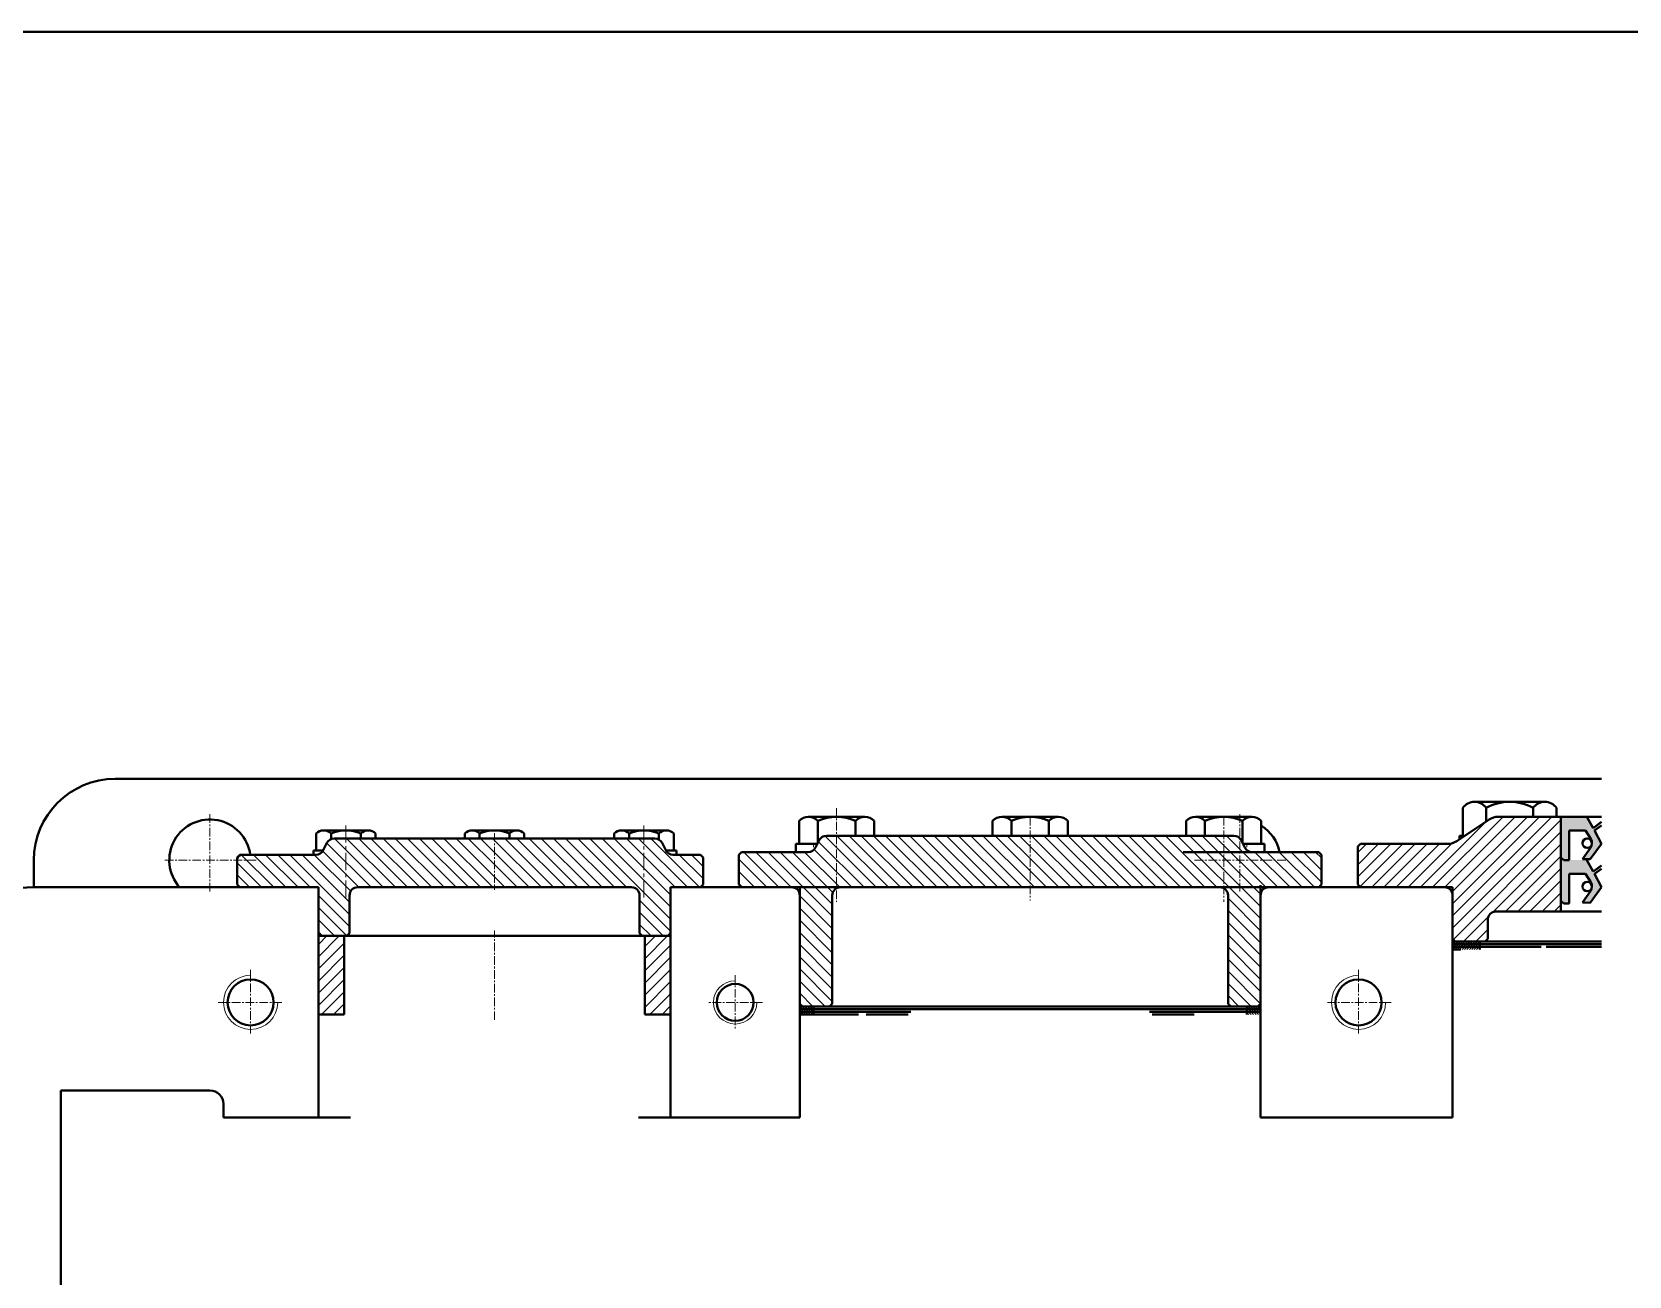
# Model space of a CAD drawing. Header units: millimetres. Extents: x -11382 to 23553, y -372 to 10786.
# Drawn here: x 10807 to 11397, y 5316 to 5775 of the extents above; entities that cross this region are included whole.
import ezdxf

# ---------------------------------------------------------------- set-up
doc = ezdxf.new("R2010")
doc.units = ezdxf.units.MM
doc.header["$LTSCALE"] = 0.2
doc.linetypes.add('CENTER', pattern=[50.800000000000004, 31.75, -6.35, 6.35, -6.35])
doc.linetypes.add('HIDDEN', pattern=[9.524999999999999, 6.35, -3.175])
for name, color, linetype, lineweight in [('đướng nét đứt', 4, 'HIDDEN', 20), ('đường bao thấy', 7, 'Continuous', 40), ('đường mặt cắt', 160, 'Continuous', 15), ('đường nét mảnh', 220, 'Continuous', 15), ('đường nét tâm', 137, 'CENTER', 15)]:
    doc.layers.add(name, color=color, linetype=linetype, lineweight=lineweight)
pattern_1 = [(45, (10977.93623149958, 5427.154061372036), (2.245064030267288, -2.245064030267288), [])]
pattern_2 = [(315, (8977.25673246475, 9650.859872318022), (2.245064030267289, 2.245064030267288), [])]
pattern_3 = [(315, (10690.53190029877, 10831.54654516012), (2.245064030267289, 2.245064030267288), [])]
pattern_4 = [(315, (11095.43105905749, -2246.557451877159), (-0.4490128060534577, -0.4490128060534576), [])]
pattern_5 = [(45, (11095.43105905749, -2246.557451877159), (0.4490128060534576, -0.4490128060534577), [])]
pattern_6 = [(225, (11817.48140394166, -2246.557451877159), (0.4490128060534575, -0.4490128060534578), [])]

msp = doc.modelspace()

# ---------------------------------------------------------------- hatches: boundary and pattern name
at = {"layer": 'đường bao thấy', "ltscale": 0.5}
h = msp.add_hatch(color=2, dxfattribs=at)
edge = h.paths.add_edge_path()
edge.add_line((11371.45623149958, 5485.65406137204), (11371.45623149958, 5470.654061372041))
edge.add_line((11371.45623149958, 5470.654061372041), (11372.45623149958, 5469.65406137204))
edge.add_line((11372.45623149958, 5469.65406137204), (11374.45623149958, 5469.65406137204))
edge.add_line((11374.45623149958, 5469.65406137204), (11374.45623149958, 5479.65406137204))
edge.add_line((11374.45623149958, 5479.65406137204), (11374.45623149958, 5480.65406137204))
edge.add_line((11374.45623149958, 5480.65406137204), (11380.45623149958, 5480.65406137204))
edge.add_line((11380.45623149958, 5480.65406137204), (11382.42476907368, 5477.555422636573))
edge.add_ellipse((11379.89255519607, 5475.946729726778), major_axis=(-2.121320343560738, 2.121320343560737), ratio=0.999999999999834, start_angle=224.2903238191738, end_angle=257.4274313305442, ccw=False)
edge.add_ellipse((11381.14008891694, 5475.909572118968), major_axis=(-1.239018067916935, 1.239018067916935), ratio=0.9999999999955621, start_angle=221.5879160791876, end_angle=225.0000000000231, ccw=False)
edge.add_ellipse((11379.89255519607, 5475.946729726778), major_axis=(2.121320343562143, 2.121320343562143), ratio=0.9999999999990311, start_angle=279.7758390678189, end_angle=312.297592259725, ccw=False)
edge.add_line((11382.34326044968, 5474.216399191908), (11379.3723193833, 5470.008589913363))
edge.add_line((11379.3723193833, 5470.008589913363), (11382.24868109663, 5469.953256314942))
edge.add_line((11382.24868109663, 5469.953256314942), (11386.45623149958, 5475.626110735641))
edge.add_line((11386.45623149958, 5475.626110735641), (11383.79905740517, 5480.546746343038))
edge.add_line((11383.79905740517, 5480.546746343038), (11386.45623149958, 5482.492301137539))
edge.add_line((11386.45623149958, 5482.492301137539), (11386.45623149958, 5483.731696702446))
edge.add_line((11386.45623149958, 5483.731696702446), (11383.31941882904, 5481.434955610677))
edge.add_line((11383.31941882904, 5481.434955610677), (11381.04107525208, 5485.65406137204))
edge.add_line((11381.04107525208, 5485.65406137204), (11371.45623149958, 5485.65406137204))
h = msp.add_hatch(color=2, dxfattribs=at)
edge = h.paths.add_edge_path()
edge.add_line((11371.45623149958, 5469.654061372039), (11371.45623149958, 5454.65406137204))
edge.add_line((11371.45623149958, 5454.65406137204), (11372.45623149958, 5453.654061372039))
edge.add_line((11372.45623149958, 5453.654061372039), (11374.45623149958, 5453.654061372039))
edge.add_line((11374.45623149958, 5453.654061372039), (11374.45623149958, 5463.654061372039))
edge.add_line((11374.45623149958, 5463.654061372039), (11374.45623149958, 5464.654061372039))
edge.add_line((11374.45623149958, 5464.654061372039), (11380.45623149958, 5464.654061372039))
edge.add_line((11380.45623149958, 5464.654061372039), (11382.42476907368, 5461.555422636572))
edge.add_ellipse((11379.89255519607, 5459.946729726777), major_axis=(-2.121320343560738, 2.121320343560737), ratio=0.999999999999834, start_angle=224.2903238191738, end_angle=257.4274313305442, ccw=False)
edge.add_ellipse((11381.14008891694, 5459.909572118968), major_axis=(-1.239018067916935, 1.239018067916935), ratio=0.9999999999955621, start_angle=221.5879160791876, end_angle=225.0000000000231, ccw=False)
edge.add_ellipse((11379.89255519607, 5459.946729726778), major_axis=(2.121320343562143, 2.121320343562143), ratio=0.9999999999990311, start_angle=279.7758390678189, end_angle=312.297592259725, ccw=False)
edge.add_line((11382.34326044968, 5458.216399191907), (11379.3723193833, 5454.008589913362))
edge.add_line((11379.3723193833, 5454.008589913362), (11382.24868109663, 5453.953256314941))
edge.add_line((11382.24868109663, 5453.953256314941), (11386.45623149958, 5459.62611073564))
edge.add_line((11386.45623149958, 5459.62611073564), (11383.79905740517, 5464.546746343037))
edge.add_line((11383.79905740517, 5464.546746343037), (11386.45623149958, 5466.492301137539))
edge.add_line((11386.45623149958, 5466.492301137539), (11386.45623149958, 5467.731696702445))
edge.add_line((11386.45623149958, 5467.731696702445), (11383.31941882904, 5465.434955610676))
edge.add_line((11383.31941882904, 5465.434955610676), (11381.04107525208, 5469.654061372039))
edge.add_line((11381.04107525208, 5469.654061372039), (11371.45623149958, 5469.654061372039))
at = {"layer": 'đường mặt cắt', "ltscale": 0.5}
h = msp.add_hatch(dxfattribs=at)
h.set_pattern_fill('ANSI31', color=256, style=0)
h.set_pattern_definition([(45, (11095.34051027585, -2999.492541254233), (2.245064030267288, -2.245064030267288), [])])
edge = h.paths.add_edge_path()
edge.add_line((11296.45623149958, 5459.65406137204), (11296.45623149958, 5475.654061372038))
edge.add_line((11296.45623149958, 5475.654061372038), (11329.63957767319, 5475.654061372038))
edge.add_ellipse((11329.63957767318, 5481.654061372038), major_axis=(4.24264068712095, 4.242640687120948), ratio=0.9999999999996062, start_angle=225.0000000000286, end_angle=258.690067526001)
edge.add_line((11332.96777885054, 5476.661759606012), (11344.94468414862, 5484.646363138067))
edge.add_ellipse((11348.27288532597, 5479.65406137204), major_axis=(4.242640687118945, 4.242640687118945), ratio=0.9999999999999843, start_angle=405.00000000000045, end_angle=438.6900675259655, ccw=False)
edge.add_line((11348.27288532597, 5485.65406137204), (11371.45623149958, 5485.654061372039))
edge.add_line((11371.45623149958, 5485.654061372039), (11371.45623149958, 5450.654061372039))
edge.add_line((11371.45623149958, 5450.654061372039), (11347.45623149958, 5450.65406137204))
edge.add_ellipse((11347.45623149958, 5447.65406137204), major_axis=(2.121320343559967, 2.121320343559966), ratio=0.9999999999996946, start_angle=45.00000000000875, end_angle=134.9999999999912)
edge.add_line((11344.45623149958, 5447.65406137204), (11344.45623149958, 5440.654061372038))
edge.add_line((11344.45623149958, 5440.654061372038), (11343.45623149958, 5439.654061372038))
edge.add_line((11343.45623149958, 5439.654061372038), (11332.45623149958, 5439.654061372038))
edge.add_line((11332.45623149958, 5439.654061372038), (11331.45623149958, 5440.654061372037))
edge.add_line((11331.45623149958, 5440.654061372037), (11331.45623149958, 5456.65406137204))
edge.add_ellipse((11328.45623149958, 5456.65406137204), major_axis=(2.121320343559774, 2.121320343559773), ratio=0.9999999999998767, start_angle=314.9999999999965, end_angle=405.0000000000035)
edge.add_line((11328.45623149958, 5459.65406137204), (11296.45623149958, 5459.65406137204))
h = msp.add_hatch(dxfattribs=at)
h.set_pattern_fill('ANSI31', color=256, style=0)
h.set_pattern_definition(pattern_2)
edge = h.paths.add_edge_path()
edge.add_ellipse((10927.43623149958, 5456.654061372038), major_axis=(-2.121320343560001, 2.121320343560001), ratio=0.9999999999996624, start_angle=-45.00000000000967, end_angle=45.00000000000099)
edge.add_line((10924.43623149958, 5456.654061372039), (10924.43623149958, 5442.654061372039))
edge.add_line((10924.43623149958, 5442.654061372038), (10923.43623149958, 5441.654061372038))
edge.add_line((10923.43623149958, 5441.654061372038), (10913.93623149958, 5441.654061372038))
edge.add_line((10913.93623149958, 5441.654061372038), (10912.93623149958, 5442.654061372038))
edge.add_line((10912.93623149958, 5442.654061372038), (10912.93623149958, 5459.654061372038))
edge.add_line((10912.93623149958, 5459.654061372038), (10883.93623149958, 5459.654061372038))
edge.add_line((10883.93623149958, 5459.654061372038), (10882.93623149958, 5460.654061372038))
edge.add_line((10882.93623149958, 5460.654061372038), (10882.93623149958, 5469.654061372037))
edge.add_ellipse((10884.93623149958, 5469.654061372037), major_axis=(-1.414213562373334, 1.414213562373334), ratio=0.9999999999996624, start_angle=-45.00000000000972, end_angle=45.00000000000972, ccw=False)
edge.add_line((10884.93623149958, 5471.654061372037), (10912.08212953333, 5471.654061372037))
edge.add_ellipse((10912.08212953333, 5474.654061372037), major_axis=(2.121320343560479, 2.121320343560479), ratio=0.9999999999996158, start_angle=225.0000000000283, end_angle=288.4349488229232)
edge.add_line((10914.76541110633, 5473.312420585537), (10916.10705189283, 5475.995702158538))
edge.add_ellipse((10918.79033346583, 5474.654061372038), major_axis=(-2.121320343559686, 2.121320343559686), ratio=0.9999999999996643, start_angle=-45.00000000000961, end_angle=18.434948822927822, ccw=False)
edge.add_line((10918.79033346583, 5477.654061372038), (10977.93623149958, 5477.654061372038))
edge.add_line((10977.93623149958, 5477.654061372038), (10977.93623149958, 5459.654061372038))
edge.add_line((10977.93623149958, 5459.654061372038), (10927.43623149958, 5459.654061372038))
h = msp.add_hatch(dxfattribs=at)
h.set_pattern_fill('ANSI31', color=256, style=0)
h.set_pattern_definition(pattern_2)
edge = h.paths.add_edge_path()
edge.add_line((11054.93623149958, 5459.654061372038), (11054.93623149958, 5471.654061372038))
edge.add_line((11054.93623149958, 5471.654061372038), (11043.79033346583, 5471.654061372037))
edge.add_ellipse((11043.79033346583, 5474.654061372038), major_axis=(-2.121320343560237, 2.121320343560237), ratio=0.9999999999998814, start_angle=71.56505117708781, end_angle=134.9999999999793, ccw=False)
edge.add_line((11041.10705189283, 5473.312420585537), (11039.76541110633, 5475.995702158538))
edge.add_ellipse((11037.08212953333, 5474.654061372038), major_axis=(2.121320343559638, 2.121320343559637), ratio=0.999999999999985, start_angle=341.5650511770777, end_angle=405.0000000000004)
edge.add_line((11037.08212953333, 5477.654061372038), (10977.93623149958, 5477.654061372038))
edge.add_line((10977.93623149958, 5477.654061372038), (10977.93623149958, 5459.654061372038))
edge.add_line((10977.93623149958, 5459.654061372038), (11028.43623149958, 5459.654061372038))
edge.add_ellipse((11028.43623149958, 5456.654061372038), major_axis=(-2.12132034355974, 2.121320343559738), ratio=0.9999999999999089, start_angle=225.0000000000026, end_angle=314.9999999999974, ccw=False)
edge.add_line((11031.43623149958, 5456.654061372038), (11031.43623149958, 5442.654061372038))
edge.add_line((11031.43623149958, 5442.654061372038), (11032.43623149958, 5441.654061372038))
edge.add_line((11032.43623149958, 5441.654061372038), (11041.93623149958, 5441.654061372038))
edge.add_line((11041.93623149958, 5441.654061372038), (11042.93623149958, 5442.654061372039))
edge.add_line((11042.93623149958, 5442.654061372039), (11042.93623149958, 5459.654061372038))
edge.add_line((11042.93623149958, 5459.654061372038), (11054.93623149958, 5459.654061372038))
h = msp.add_hatch(dxfattribs=at)
h.set_pattern_fill('ANSI31', color=256, style=0)
h.set_pattern_definition(pattern_3)
edge = h.paths.add_edge_path()
edge.add_ellipse((11100.44033346583, 5475.654061372039), major_axis=(-2.121320343559686, 2.121320343559686), ratio=0.9999999999996642, start_angle=-45.00000000000963, end_angle=18.43494882292777)
edge.add_line((11097.75705189283, 5476.995702158539), (11096.41541110633, 5474.312420585539))
edge.add_ellipse((11093.73212953333, 5475.654061372039), major_axis=(2.121320343560479, 2.121320343560479), ratio=0.9999999999996154, start_angle=225.000000000011, end_angle=288.43494882292316, ccw=False)
edge.add_line((11093.73212953333, 5472.654061372039), (11069.08623149958, 5472.654061372036))
edge.add_line((11069.08623149958, 5472.654061372036), (11068.08623149958, 5471.654061372039))
edge.add_line((11068.08623149958, 5471.654061372039), (11068.08623149958, 5460.654061372039))
edge.add_line((11068.08623149958, 5460.654061372039), (11069.08623149958, 5459.654061372039))
edge.add_line((11069.08623149958, 5459.654061372039), (11087.58623149958, 5459.654061372039))
edge.add_ellipse((11087.58623149958, 5456.654061372039), major_axis=(-2.121320343559967, 2.121320343559966), ratio=0.9999999999996946, start_angle=225.0000000000088, end_angle=314.99999999999125, ccw=False)
edge.add_line((11090.58623149958, 5456.654061372039), (11090.58623149958, 5416.65406137204))
edge.add_line((11090.58623149958, 5416.65406137204), (11091.58623149958, 5415.65406137204))
edge.add_line((11091.58623149958, 5415.65406137204), (11101.58623149958, 5415.65406137204))
edge.add_line((11101.58623149958, 5415.65406137204), (11102.58623149958, 5416.654061372036))
edge.add_line((11102.58623149958, 5416.654061372036), (11102.58623149958, 5456.65406137204))
edge.add_ellipse((11105.58623149958, 5456.65406137204), major_axis=(-2.121320343559774, 2.121320343559773), ratio=0.9999999999998767, start_angle=-45.000000000003524, end_angle=45.000000000003524, ccw=False)
edge.add_line((11105.58623149958, 5459.65406137204), (11175.58623149958, 5459.654061372039))
edge.add_line((11175.58623149958, 5459.654061372039), (11175.58623149958, 5478.654061372039))
edge.add_line((11175.58623149958, 5478.654061372039), (11100.44033346583, 5478.654061372039))
h = msp.add_hatch(dxfattribs=at)
h.set_pattern_fill('ANSI31', color=256, style=0)
h.set_pattern_definition(pattern_3)
edge = h.paths.add_edge_path()
edge.add_line((11175.58623149958, 5478.654061372038), (11175.58623149958, 5459.654061372039))
edge.add_line((11175.58623149958, 5459.654061372039), (11245.58623149958, 5459.654061372038))
edge.add_ellipse((11245.58623149958, 5456.654061372038), major_axis=(-2.121320343559967, 2.121320343559966), ratio=0.9999999999996946, start_angle=225.0000000000088, end_angle=314.99999999999125, ccw=False)
edge.add_line((11248.58623149958, 5456.654061372038), (11248.58623149958, 5416.65406137204))
edge.add_line((11248.58623149958, 5416.65406137204), (11249.58623149958, 5415.65406137204))
edge.add_line((11249.58623149958, 5415.65406137204), (11259.58623149958, 5415.65406137204))
edge.add_line((11259.58623149958, 5415.65406137204), (11260.58623149958, 5416.65406137204))
edge.add_line((11260.58623149958, 5416.65406137204), (11260.58623149958, 5456.654061372039))
edge.add_ellipse((11263.58623149958, 5456.654061372039), major_axis=(-2.121320343559774, 2.121320343559773), ratio=0.9999999999998767, start_angle=-45.000000000003524, end_angle=45.000000000003524, ccw=False)
edge.add_line((11263.58623149958, 5459.654061372039), (11282.08623149956, 5459.654061372039))
edge.add_line((11282.08623149956, 5459.654061372039), (11283.08623149956, 5460.654061372039))
edge.add_line((11283.08623149956, 5460.654061372039), (11283.08623149956, 5471.654061372039))
edge.add_line((11283.08623149956, 5471.654061372039), (11282.08623149956, 5472.654061372038))
edge.add_line((11282.08623149956, 5472.654061372038), (11257.44033346583, 5472.654061372039))
edge.add_ellipse((11257.44033346583, 5475.654061372039), major_axis=(-2.121320343560479, 2.121320343560479), ratio=0.9999999999996158, start_angle=71.56505117707678, end_angle=134.999999999989, ccw=False)
edge.add_line((11254.75705189283, 5474.312420585539), (11253.41541110633, 5476.995702158539))
edge.add_ellipse((11250.73212953333, 5475.654061372039), major_axis=(2.121320343559885, 2.121320343559885), ratio=0.9999999999999671, start_angle=341.5650511770696, end_angle=405.0000000000009)
edge.add_line((11250.73212953333, 5478.654061372039), (11175.58623149958, 5478.654061372038))
h = msp.add_hatch(dxfattribs=at)
h.set_pattern_fill('ANSI31', color=256, style=0)
h.set_pattern_definition(pattern_1)
h.paths.add_polyline_path([(10912.93623149958, 5441.654061372036), (10922.43623149958, 5441.654061372036), (10922.43623149958, 5412.654061372036), (10912.93623149958, 5412.654061372036)])
h = msp.add_hatch(dxfattribs=at)
h.set_pattern_fill('ANSI31', color=256, style=0)
h.set_pattern_definition(pattern_1)
h.paths.add_polyline_path([(11042.93623149958, 5441.654061372036), (11033.43623149958, 5441.654061372036), (11033.43623149958, 5412.654061372037), (11042.93623149958, 5412.654061372036)])
h = msp.add_hatch(dxfattribs=at)
h.set_pattern_fill('ANSI31', color=256, scale=0.2, angle=90, style=0)
h.set_pattern_definition(pattern_6)
h.paths.add_polyline_path([(11331.45623149958, 5439.654061372048), (11331.45623149958, 5438.654061372047), (11341.45623149958, 5438.654061372048), (11341.45623149958, 5439.654061372048)])
h = msp.add_hatch(dxfattribs=at)
h.set_pattern_fill('ANSI31', color=256, scale=0.2, style=0)
h.set_pattern_definition([(135, (11817.48140394166, -2246.557451877159), (-0.4490128060534578, -0.4490128060534575), [])])
h.paths.add_polyline_path([(11331.45623149958, 5438.654061372047), (11331.45623149958, 5437.654061372048), (11341.45623149958, 5437.654061372047), (11341.45623149958, 5438.654061372048)])
h = msp.add_hatch(dxfattribs=at)
h.set_pattern_fill('ANSI31', color=256, scale=0.2, angle=90, style=0)
h.set_pattern_definition(pattern_6)
h.paths.add_polyline_path([(11331.45623149958, 5437.654061372047), (11331.45623149958, 5436.654061372048), (11334.45623149958, 5436.654061372046), (11341.45623149958, 5436.654061372045), (11341.45623149958, 5437.654061372047)])
h = msp.add_hatch(dxfattribs=at)
h.set_pattern_fill('ANSI31', color=256, scale=0.2, angle=90, style=0)
h.set_pattern_definition(pattern_4)
h.paths.add_polyline_path([(11095.58623149958, 5415.654061372042), (11095.58623149958, 5414.654061372044), (11090.58623149958, 5414.654061372044), (11090.58623149958, 5415.654061372044)])
h = msp.add_hatch(dxfattribs=at)
h.set_pattern_fill('ANSI31', color=256, scale=0.2, style=0)
h.set_pattern_definition(pattern_5)
h.paths.add_polyline_path([(11095.58623149958, 5414.654061372043), (11095.58623149958, 5413.654061372044), (11090.58623149958, 5413.654061372043), (11090.58623149958, 5414.654061372044)])
h = msp.add_hatch(dxfattribs=at)
h.set_pattern_fill('ANSI31', color=256, scale=0.2, angle=90, style=0)
h.set_pattern_definition(pattern_4)
h.paths.add_polyline_path([(11095.58623149958, 5413.654061372044), (11095.58623149958, 5412.654061372044), (11090.58623149958, 5412.654061372044), (11090.58623149958, 5413.654061372044)])
h = msp.add_hatch(dxfattribs=at)
h.set_pattern_fill('ANSI31', color=256, scale=0.2, angle=90, style=0)
h.set_pattern_definition(pattern_4)
h.paths.add_polyline_path([(11255.58623149958, 5414.654061372042), (11255.58623149958, 5415.654061372043), (11260.58623149958, 5415.654061372044), (11260.58623149958, 5414.654061372044)])
h = msp.add_hatch(dxfattribs=at)
h.set_pattern_fill('ANSI31', color=256, scale=0.2, style=0)
h.set_pattern_definition(pattern_5)
h.paths.add_polyline_path([(11260.58623149958, 5414.654061372044), (11260.58623149958, 5413.654061372044), (11255.58623149958, 5413.654061372044), (11255.58623149958, 5414.654061372043)])
h = msp.add_hatch(dxfattribs=at)
h.set_pattern_fill('ANSI31', color=256, scale=0.2, angle=90, style=0)
h.set_pattern_definition(pattern_4)
h.paths.add_polyline_path([(11260.58623149958, 5413.654061372044), (11260.58623149958, 5412.654061372044), (11255.58623149958, 5412.654061372044), (11255.58623149958, 5413.654061372044)])

# ---------------------------------------------------------------- linework, layer by layer
at = {"layer": 'đướng nét đứt'}
for p, q in [((11095.66844659974, 5475.654061372038), (11095.66844659974, 5473.362625966374)), ((11255.50401639942, 5475.654061372038), (11255.50401639942, 5473.362625966374))]:
    msp.add_line(p, q, dxfattribs=at)
at = {"layer": 'đường bao thấy', "ltscale": 0.5}
for p, q in [((11386.45623149958, 5499.654061372039), (10837.93623149958, 5499.654061372038)), ((11344.94468414862, 5484.646363138067), (11332.96777885054, 5476.661759606012)), ((11348.27288532597, 5485.65406137204), (11386.45623149958, 5485.65406137204)), ((11371.45623149958, 5485.65406137204), (11371.45623149958, 5450.654061372042)), ((11371.45623149958, 5485.65406137204), (11371.45623149958, 5470.65406137204)), ((11374.45623149958, 5479.65406137204), (11374.45623149958, 5480.65406137204)), ((11374.45623149958, 5480.65406137204), (11380.45623149958, 5480.65406137204)), ((11380.45623149958, 5480.65406137204), (11382.42476907368, 5477.555422636573)), ((11381.04107525208, 5485.65406137204), (11383.31941882904, 5481.434955610676)), ((11383.31941882904, 5481.434955610676), (11386.45623149958, 5483.731696702447)), ((11383.79905740517, 5480.54674634304), (11386.45623149958, 5482.492301137541)), ((10916.10705189283, 5475.995702158538), (10914.76541110633, 5473.312420585537)), ((10918.79033346583, 5477.654061372038), (10977.93623149958, 5477.654061372038)), ((11037.08212953333, 5477.654061372038), (10977.93623149958, 5477.654061372038)), ((11039.76541110633, 5475.995702158538), (11041.10705189283, 5473.312420585537)), ((11097.75705189283, 5476.99570215854), (11096.41541110633, 5474.312420585539)), ((11250.73212953333, 5478.654061372039), (11100.44033346583, 5478.654061372039)), ((11253.41541110633, 5476.995702158539), (11254.75705189283, 5474.312420585539)), ((11296.45623149958, 5474.654061372039), (11297.45623149958, 5475.654061372039)), ((11297.45623149958, 5475.654061372039), (11329.63957767319, 5475.654061372038)), ((11374.45623149958, 5469.65406137204), (11374.45623149958, 5479.65406137204)), ((11386.45623149958, 5475.626110735641), (11382.24868109663, 5469.953256314942)), ((11383.79905740517, 5480.546746343039), (11386.45623149958, 5475.626110735641)), ((10807.93623149958, 5469.654061372038), (10807.93623149958, 5459.654061372038)), ((10882.93623149958, 5470.654061372037), (10883.93623149958, 5471.654061372037)), ((10882.93623149958, 5470.654061372037), (10882.93623149958, 5460.654061372038)), ((10883.93623149958, 5471.654061372037), (10912.08212953333, 5471.654061372037)), ((11053.93623149958, 5471.654061372037), (11043.79033346583, 5471.654061372037)), ((11053.93623149958, 5471.654061372037), (11054.93623149958, 5470.654061372037)), ((11054.93623149958, 5470.654061372037), (11054.93623149958, 5460.654061372038)), ((11069.08623149958, 5472.654061372039), (11068.08623149958, 5471.654061372039)), ((11068.08623149958, 5471.654061372039), (11068.08623149958, 5460.654061372039)), ((11093.73212953333, 5472.654061372039), (11069.08623149958, 5472.654061372037)), ((11282.08623149956, 5472.654061372039), (11257.44033346583, 5472.654061372039)), ((11283.08623149956, 5471.65406137204), (11282.08623149956, 5472.65406137204)), ((11283.08623149956, 5471.65406137204), (11283.08623149956, 5460.654061372039)), ((11296.45623149958, 5474.654061372039), (11296.45623149958, 5460.654061372039)), ((11372.45623149958, 5469.65406137204), (11371.45623149958, 5470.65406137204)), ((11371.45623149958, 5469.654061372039), (11371.45623149958, 5454.654061372039)), ((11372.45623149958, 5469.65406137204), (11374.45623149958, 5469.65406137204)), ((11382.34326044968, 5474.216399191908), (11379.3723193833, 5470.008589913365)), ((11379.3723193833, 5470.008589913365), (11382.24868109663, 5469.953256314942)), ((11381.04107525208, 5469.654061372039), (11383.31941882904, 5465.434955610675)), ((11374.45623149958, 5463.654061372039), (11374.45623149958, 5464.654061372039)), ((11374.45623149958, 5464.654061372039), (11380.45623149958, 5464.654061372039)), ((11374.45623149958, 5453.654061372039), (11374.45623149958, 5463.654061372039)), ((11380.45623149958, 5464.654061372039), (11382.42476907368, 5461.555422636572)), ((11383.31941882904, 5465.434955610675), (11386.45623149958, 5467.731696702446)), ((11383.79905740517, 5464.546746343039), (11386.45623149958, 5466.49230113754)), ((11383.79905740517, 5464.546746343038), (11386.45623149958, 5459.62611073564)), ((10912.93623149958, 5459.654061372038), (10807.93623149958, 5459.654061372038)), ((10883.93623149958, 5459.654061372038), (10882.93623149958, 5460.654061372038)), ((10883.93623149958, 5459.654061372038), (10912.93623149958, 5459.654061372038)), ((10912.93623149958, 5459.654061372038), (10912.93623149958, 5374.654061372038)), ((10912.93623149958, 5459.654061372038), (10912.93623149958, 5442.654061372038)), ((11028.43623149958, 5459.654061372038), (10927.43623149958, 5459.654061372038)), ((11028.43623149958, 5459.654061372038), (10927.43623149958, 5459.654061372038)), ((11331.45623149958, 5459.654061372038), (11042.93623149958, 5459.654061372038)), ((11042.93623149958, 5459.654061372038), (11042.93623149958, 5374.654061372038)), ((11042.93623149958, 5459.654061372038), (11042.93623149958, 5442.654061372038)), ((11053.93623149958, 5459.654061372038), (11042.93623149958, 5459.654061372038)), ((11053.93623149958, 5459.654061372038), (11054.93623149958, 5460.654061372038)), ((11069.08623149958, 5459.654061372039), (11068.08623149958, 5460.654061372039)), ((11087.58623149958, 5459.654061372039), (11069.08623149958, 5459.654061372039)), ((11090.58623149958, 5459.654061372038), (11090.58623149958, 5374.654061372038)), ((11245.58623149958, 5459.654061372038), (11105.58623149958, 5459.65406137204)), ((11265.06049947889, 5459.654061372039), (11256.31661559865, 5459.654061372039)), ((11260.58623149958, 5455.464438870333), (11260.58623149958, 5460.434356296153)), ((11260.58623149958, 5459.654061372038), (11260.58623149958, 5374.654061372038)), ((11282.08623149956, 5459.654061372039), (11263.58623149958, 5459.654061372039)), ((11283.08623149956, 5460.654061372039), (11282.08623149956, 5459.654061372039)), ((11287.45623149958, 5459.65406137204), (11328.45623149958, 5459.65406137204)), ((11297.45623149958, 5459.654061372039), (11296.45623149958, 5460.654061372039)), ((11331.45623149958, 5459.654061372038), (11331.45623149958, 5374.654061372038)), ((11382.34326044968, 5458.216399191907), (11379.3723193833, 5454.008589913364)), ((11386.45623149958, 5459.62611073564), (11382.24868109663, 5453.953256314941)), ((10924.43623149958, 5456.654061372038), (10924.43623149958, 5442.654061372038)), ((11031.43623149958, 5456.654061372038), (11031.43623149958, 5442.654061372038)), ((11090.58623149958, 5456.654061372039), (11090.58623149958, 5416.65406137204)), ((11102.58623149958, 5456.65406137204), (11102.58623149958, 5416.65406137204)), ((11248.58623149958, 5456.654061372038), (11248.58623149958, 5416.65406137204)), ((11260.58623149958, 5456.654061372039), (11260.58623149958, 5416.65406137204)), ((11331.45623149958, 5456.65406137204), (11331.45623149958, 5440.654061372038)), ((11372.45623149958, 5453.654061372039), (11371.45623149958, 5454.654061372039)), ((11372.45623149958, 5453.654061372039), (11374.45623149958, 5453.654061372039)), ((11379.3723193833, 5454.008589913364), (11382.24868109663, 5453.953256314941)), ((11344.45623149958, 5447.65406137204), (11344.45623149958, 5440.654061372038)), ((11347.45623149958, 5450.65406137204), (11386.45623149958, 5450.65406137204)), ((10912.93623149958, 5442.654061372038), (10913.93623149958, 5441.654061372038)), ((10912.93623149958, 5412.654061372036), (10912.93623149958, 5441.654061372036)), ((10912.93623149958, 5441.654061372036), (11042.93623149958, 5441.654061372036)), ((10913.93623149958, 5441.654061372038), (10923.43623149958, 5441.654061372038)), ((10922.43623149958, 5441.654061372036), (10922.43623149958, 5412.654061372036)), ((10924.43623149958, 5442.654061372038), (10923.43623149958, 5441.654061372038)), ((11031.43623149958, 5442.654061372038), (11032.43623149958, 5441.654061372038)), ((11041.93623149958, 5441.654061372038), (11032.43623149958, 5441.654061372038)), ((11033.43623149958, 5441.654061372036), (11033.43623149958, 5412.654061372036)), ((11041.93623149958, 5441.654061372038), (11042.93623149958, 5442.654061372038)), ((11042.93623149958, 5441.654061372036), (11042.93623149958, 5412.654061372036)), ((11331.45623149958, 5440.654061372038), (11332.45623149958, 5439.654061372038)), ((11331.45623149958, 5439.654061372047), (11386.45623149958, 5439.654061372048)), ((11332.45623149958, 5439.654061372038), (11343.45623149958, 5439.654061372038)), ((11341.45623149958, 5439.654061372048), (11341.45623149958, 5436.654061372045)), ((11344.45623149958, 5440.654061372038), (11343.45623149958, 5439.654061372038)), ((11331.45623149958, 5438.654061372047), (11386.45623149958, 5438.654061372048)), ((11331.45623149958, 5437.654061372047), (11364.12346053736, 5437.654061372046)), ((11334.45623149958, 5436.654061372046), (11331.45623149958, 5436.654061372047)), ((11366.04232635455, 5437.654061372048), (11386.45623149958, 5437.654061372048)), ((11090.58623149958, 5416.65406137204), (11091.58623149958, 5415.65406137204)), ((11102.58623149958, 5416.65406137204), (11101.58623149958, 5415.65406137204)), ((11248.58623149958, 5416.65406137204), (11249.58623149958, 5415.65406137204)), ((11260.58623149958, 5416.65406137204), (11259.58623149958, 5415.65406137204)), ((10922.43623149958, 5412.654061372036), (10912.93623149958, 5412.654061372036)), ((11042.93623149958, 5412.654061372036), (11033.43623149958, 5412.654061372036)), ((11260.58623149958, 5415.654061372044), (11090.58623149958, 5415.654061372044)), ((11090.58623149958, 5414.654061372044), (11090.58623149958, 5415.654061372044)), ((11260.58623149958, 5414.654061372044), (11090.58623149958, 5414.654061372044)), ((11090.58623149958, 5413.654061372044), (11090.58623149958, 5414.654061372044)), ((11260.58623149958, 5414.654061372044), (11090.58623149958, 5414.654061372044)), ((11131.58623149958, 5413.654061372043), (11090.58623149958, 5413.654061372044)), ((11090.58623149958, 5412.654061372044), (11090.58623149958, 5413.654061372044)), ((11131.58623149958, 5413.654061372043), (11090.58623149958, 5413.654061372044)), ((11112.27934538629, 5412.654061372043), (11090.58623149958, 5412.654061372044)), ((11101.58623149958, 5415.65406137204), (11091.58623149958, 5415.65406137204)), ((11095.58623149958, 5414.654061372044), (11095.58623149958, 5415.654061372044)), ((11095.58623149958, 5414.654061372044), (11095.58623149958, 5413.654061372043)), ((11095.58623149958, 5412.654061372044), (11095.58623149958, 5413.654061372044)), ((11130.58623149958, 5412.654061372044), (11115.08398959394, 5412.654061372044)), ((11260.58623149958, 5413.654061372044), (11219.58623149958, 5413.654061372043)), ((11260.58623149958, 5413.654061372044), (11219.58623149958, 5413.654061372043)), ((11236.08847340521, 5412.654061372044), (11220.58623149958, 5412.654061372044)), ((11259.58623149958, 5415.65406137204), (11249.58623149958, 5415.65406137204)), ((11255.58623149958, 5414.654061372044), (11255.58623149958, 5415.654061372044)), ((11255.58623149958, 5413.654061372044), (11255.58623149958, 5414.654061372044)), ((11255.58623149958, 5412.654061372044), (11255.58623149958, 5413.654061372044)), ((11260.58623149958, 5414.654061372044), (11260.58623149958, 5415.654061372044)), ((11260.58623149958, 5413.654061372044), (11260.58623149958, 5414.654061372044)), ((11260.58623149958, 5412.654061372044), (11260.58623149958, 5413.654061372044)), ((10872.93623149958, 5384.654061372038), (10817.93623149958, 5384.654061372038)), ((10817.93623149958, 5384.654061372038), (10817.93623149958, 5269.654061372038)), ((10877.93623149958, 5379.654061372038), (10877.93623149958, 5374.654061372038)), ((10924.76856647229, 5374.654061372037), (10877.93623149958, 5374.654061372038)), ((11090.58623149958, 5374.654061372038), (11031.10389652687, 5374.654061372038)), ((11331.45623149958, 5374.654061372037), (11260.58623149958, 5374.654061372038))]:
    msp.add_line(p, q, dxfattribs=at)
at = {"layer": 'đường bao thấy'}
for p, q in [((11335.19102658947, 5488.951936597501), (11335.19102658947, 5478.654061372039)), ((11365.50191572192, 5491.154061372041), (11339.52115360839, 5491.154061372041)), ((11343.85128062731, 5488.951936597501), (11343.85128062731, 5483.917427457195)), ((11361.171788703, 5488.951936597501), (11361.171788703, 5485.654061372038)), ((11369.83204274085, 5488.951936597501), (11369.83204274085, 5485.654061372037)), ((10931.33689923286, 5480.654061372037), (10914.88241656095, 5480.654061372037)), ((10986.16347283553, 5480.654061372033), (10969.70899016363, 5480.654061372033)), ((11024.86331909618, 5480.654061372037), (11041.31780176808, 5480.654061372037)), ((11090.31204013919, 5484.18704982801), (11090.31204013919, 5475.654061372036)), ((11114.56075144515, 5485.654061372039), (11093.77614175433, 5485.654061372037)), ((11097.24024336946, 5484.187049828011), (11097.24024336947, 5475.962085111807)), ((11111.09664983001, 5484.187049828011), (11111.09664983001, 5478.654061372038)), ((11118.02485306029, 5484.187049828011), (11118.02485306029, 5478.654061372039)), ((11161.72982503903, 5484.187049828012), (11161.72982503903, 5478.654061372039)), ((11185.978536345, 5485.654061372041), (11165.19392665417, 5485.654061372039)), ((11168.6580282693, 5484.187049828013), (11168.65802826931, 5478.654061372039)), ((11182.51443472986, 5484.187049828013), (11182.51443472986, 5478.65406137204)), ((11189.44263796013, 5484.187049828013), (11189.44263796013, 5478.654061372041)), ((11233.14760993887, 5484.187049828011), (11233.14760993887, 5478.654061372039)), ((11236.61171155401, 5485.654061372039), (11257.39632124483, 5485.654061372037)), ((11240.07581316914, 5484.187049828011), (11240.07581316914, 5478.654061372038)), ((11253.9322196297, 5484.187049828011), (11253.93221962969, 5475.962085111807)), ((11260.86042285997, 5484.18704982801), (11260.86042285997, 5475.654061372036)), ((10912.1400027823, 5479.483680435696), (10912.1400027823, 5473.154061372038)), ((10917.62483033961, 5479.483680435692), (10917.62483033961, 5477.418406224398)), ((10928.59448545421, 5479.483680435692), (10928.59448545421, 5477.654061372039)), ((10934.07931301151, 5479.483680435691), (10934.07931301151, 5477.654061372037)), ((10966.96657638498, 5479.483680435692), (10966.96657638498, 5477.654061372039)), ((10972.45140394228, 5479.483680435687), (10972.45140394228, 5477.654061372038)), ((10983.42105905688, 5479.483680435687), (10983.42105905688, 5477.654061372034)), ((10988.90588661418, 5479.483680435686), (10988.90588661418, 5477.654061372033)), ((11022.12090531753, 5479.483680435691), (11022.12090531753, 5477.654061372037)), ((11027.60573287483, 5479.483680435692), (11027.60573287483, 5477.654061372039)), ((11038.57538798943, 5479.483680435692), (11038.57538798943, 5477.256018170927)), ((11044.06021554673, 5479.483680435696), (11044.06021554673, 5473.154061372038)), ((11097.08623149958, 5475.654061372039), (11089.16844659974, 5475.654061372039)), ((11089.16844659974, 5475.654061372038), (11089.16844659974, 5472.654061372038)), ((11097.08623149958, 5475.654061372039), (11090.31204013919, 5475.654061372039)), ((11254.08623149958, 5475.654061372039), (11260.86042285997, 5475.654061372039)), ((11254.08623149958, 5475.654061372039), (11262.00401639942, 5475.654061372039)), ((11262.00401639942, 5475.654061372038), (11262.00401639942, 5472.654061372038)), ((11335.95623149958, 5478.65406137204), (11334.01153466516, 5478.654061372039)), ((11334.01153466516, 5478.654061372039), (11334.01153466516, 5477.357596815757)), ((11335.19102658947, 5478.654061372039), (11335.95623149958, 5478.654061372039)), ((10914.68020574468, 5473.154061372037), (10911.10965789691, 5473.154061372038)), ((10911.10965789691, 5473.154061372038), (10911.10965789691, 5471.654061372038)), ((10912.1400027823, 5473.154061372038), (10914.68020574468, 5473.154061372037)), ((11044.06021554673, 5473.154061372038), (11041.19225725448, 5473.154061372038)), ((11041.19225725448, 5473.154061372039), (11045.09056043213, 5473.154061372038)), ((11045.09056043213, 5473.154061372038), (11045.09056043213, 5471.654061372036)), ((11232.00401639942, 5472.654061372037), (11262.00401639942, 5472.654061372037))]:
    msp.add_line(p, q, dxfattribs=at)
at = {"layer": 'đường bao thấy', "ltscale": 5}
msp.add_lwpolyline([(7889.173668530097, 5775.370020232767), (12930.15191327446, 5775.370020232767), (12930.15191327446, 1397.74308965033), (7889.173668530097, 1397.74308965033)], close=True, dxfattribs=at)
at = {"layer": 'đường bao thấy', "ltscale": 0.5}
for centre, radius in [((11381.14008891694, 5475.909572118969), 1.752236155671757), ((11381.14008891694, 5459.909572118968), 1.752236155671757), ((10887.93623149958, 5417.154061372038), 8.5), ((11066.76123149958, 5417.154061372038), 6.8), ((11296.76123149958, 5417.154061372038), 8.5)]:
    msp.add_circle(centre, radius, dxfattribs=at)
for centre, radius, start, end in [((10837.93623149958, 5469.654061372038), 30, 90, 180), ((10872.93623149958, 5469.654061372037), 15.00000000000065, 7.662255660758758, 221.8103148957983), ((11252.93623149958, 5469.654061372038), 15, 11.53695903280798, 58.09836480406954), ((11348.27288532597, 5479.65406137204), 6, 90, 123.6900675259653), ((10918.79033346583, 5474.654061372038), 3, 90, 153.4349488228987), ((11037.08212953333, 5474.654061372038), 3, 26.56505117710129, 90), ((11100.44033346583, 5475.654061372039), 3, 90, 153.4349488228987), ((11250.73212953333, 5475.654061372039), 3, 26.56505117710129, 90), ((11329.63957767319, 5481.654061372038), 6, 270, 303.6900675259654), ((11379.89255519607, 5475.946729726778), 3, 324.7758390678252, 32.42743133053681), ((10884.93623149958, 5469.654061372037), 2, 90, 180), ((10912.08212953333, 5474.654061372037), 3, 270, 333.4349488228987), ((11043.79033346583, 5474.654061372037), 3, 206.5650511771013, 270), ((11093.73212953333, 5475.654061372039), 3, 270, 333.4349488228987), ((11257.44033346583, 5475.654061372039), 3, 206.5650511771013, 270), ((10807.93623149958, 5409.654061372038), 50, 90, 180), ((10927.43623149958, 5456.654061372038), 3, 90, 180), ((11028.43623149958, 5456.654061372038), 3, 0, 90), ((11087.58623149958, 5456.654061372039), 3, 0, 90), ((11105.58623149958, 5456.65406137204), 3, 90, 180), ((11245.58623149958, 5456.654061372038), 3, 0, 90), ((11263.58623149958, 5456.654061372039), 3, 90, 180), ((11328.45623149958, 5456.65406137204), 3, 0, 90), ((11379.89255519607, 5459.946729726777), 3, 324.7758390678252, 32.42743133053681), ((11347.45623149958, 5447.65406137204), 3, 90, 180), ((10872.93623149958, 5379.654061372038), 5, 0, 90)]:
    msp.add_arc(centre, radius, start, end, dxfattribs=at)
at = {"layer": 'đường bao thấy'}
for centre, radius, start, end in [((11339.52115360839, 5485.795747030479), 5.358314341561579, 36.08796169935088, 143.9120383006491), ((11352.51153466516, 5473.023991167598), 18.13007020444184, 61.46643562951955, 118.5335643705511), ((11365.50191572192, 5485.795747030479), 5.358314341561579, 36.08796169935088, 143.9120383006491), ((10914.88241656095, 5476.855885669841), 3.798175702199774, 43.77729352823606, 136.2227064717639), ((10923.10965789691, 5467.216929967759), 13.43713140427917, 65.90916678916095, 114.090833210839), ((10931.33689923286, 5476.855885669838), 3.798175702199774, 43.77729352823606, 136.2227064717639), ((10969.70899016363, 5476.855885669836), 3.798175702199774, 43.77729352823606, 136.2227064717639), ((10977.93623149958, 5467.216929967754), 13.43713140427917, 65.90916678916095, 114.090833210839), ((10986.16347283553, 5476.855885669834), 3.798175702199774, 43.77729352823606, 136.2227064717639), ((11024.86331909618, 5476.855885669838), 3.798175702199774, 43.77729352823606, 136.2227064717639), ((11033.09056043213, 5467.216929967759), 13.43713140427917, 65.90916678916095, 114.090833210839), ((11041.31780176808, 5476.855885669841), 3.798175702199774, 43.77729352823606, 136.2227064717639), ((11093.77614175433, 5480.830608234283), 4.823453137752248, 44.09568014831799, 135.904319851682), ((11104.16844659974, 5468.560766137071), 17.09329523496672, 66.08900617141805, 113.910993828582), ((11114.56075144515, 5480.830608234286), 4.823453137752248, 44.09568014831799, 135.904319851682), ((11165.19392665417, 5480.830608234285), 4.823453137752248, 44.09568014831799, 135.904319851682), ((11175.58623149958, 5468.560766137073), 17.09329523496672, 66.08900617141805, 113.910993828582), ((11185.978536345, 5480.830608234288), 4.823453137752248, 44.09568014831799, 135.904319851682), ((11236.61171155401, 5480.830608234286), 4.823453137752248, 44.09568014831799, 135.904319851682), ((11247.00401639942, 5468.560766137071), 17.09329523496672, 66.08900617141805, 113.910993828582), ((11257.39632124483, 5480.830608234283), 4.823453137752248, 44.09568014831799, 135.904319851682)]:
    msp.add_arc(centre, radius, start, end, dxfattribs=at)
at = {"layer": 'đường nét mảnh', "ltscale": 0.5}
for centre, radius in [((10887.93623149958, 5417.154061372038), 10), ((11066.76123149958, 5417.154061372038), 8), ((11296.76123149958, 5417.154061372038), 10)]:
    msp.add_arc(centre, radius, 90, 0, dxfattribs=at)
at = {"layer": 'đường nét tâm', "ltscale": 0.5}
for p, q in [((10872.93623149958, 5486.654061372038), (10872.93623149958, 5457.654061372038)), ((11104.16844659974, 5488.86944270453), (11104.16844659974, 5454.241440199101)), ((11252.93623149958, 5486.654061372038), (11252.93623149958, 5457.654061372038)), ((11175.58623149958, 5485.65406137204), (11175.58623149958, 5454.760461899666)), ((11247.00401639942, 5485.654061372038), (11247.00401639942, 5454.218878359592)), ((10977.93623149958, 5479.654061372039), (10977.93623149958, 5458.654061372039)), ((10889.93623149958, 5469.654061372038), (10855.93623149958, 5469.654061372038)), ((11269.93623149958, 5469.654061372038), (11235.93623149958, 5469.654061372038)), ((11269.93623149958, 5469.654061372039), (11235.93623149958, 5469.654061372039)), ((10977.93623149958, 5410.654061372036), (10977.93623149958, 5443.654061372036)), ((10887.93623149958, 5429.154061372038), (10887.93623149958, 5405.154061372038)), ((11296.76123149958, 5429.154061372038), (11296.76123149958, 5405.154061372038)), ((11066.76123149958, 5427.154061372038), (11066.76123149958, 5407.154061372038)), ((10875.93623149958, 5417.154061372038), (10899.93623149958, 5417.154061372038)), ((11076.76123149958, 5417.154061372038), (11056.76123149958, 5417.154061372038)), ((11308.76123149958, 5417.154061372038), (11284.76123149958, 5417.154061372038))]:
    msp.add_line(p, q, dxfattribs=at)
at = {"layer": 'đường nét tâm'}
for p, q in [((10923.10965789691, 5482.471722003394), (10923.10965789691, 5455.558582475218)), ((11033.09056043213, 5482.471722003394), (11033.09056043213, 5455.558582475218))]:
    msp.add_line(p, q, dxfattribs=at)

doc.saveas('drawing.dxf')
